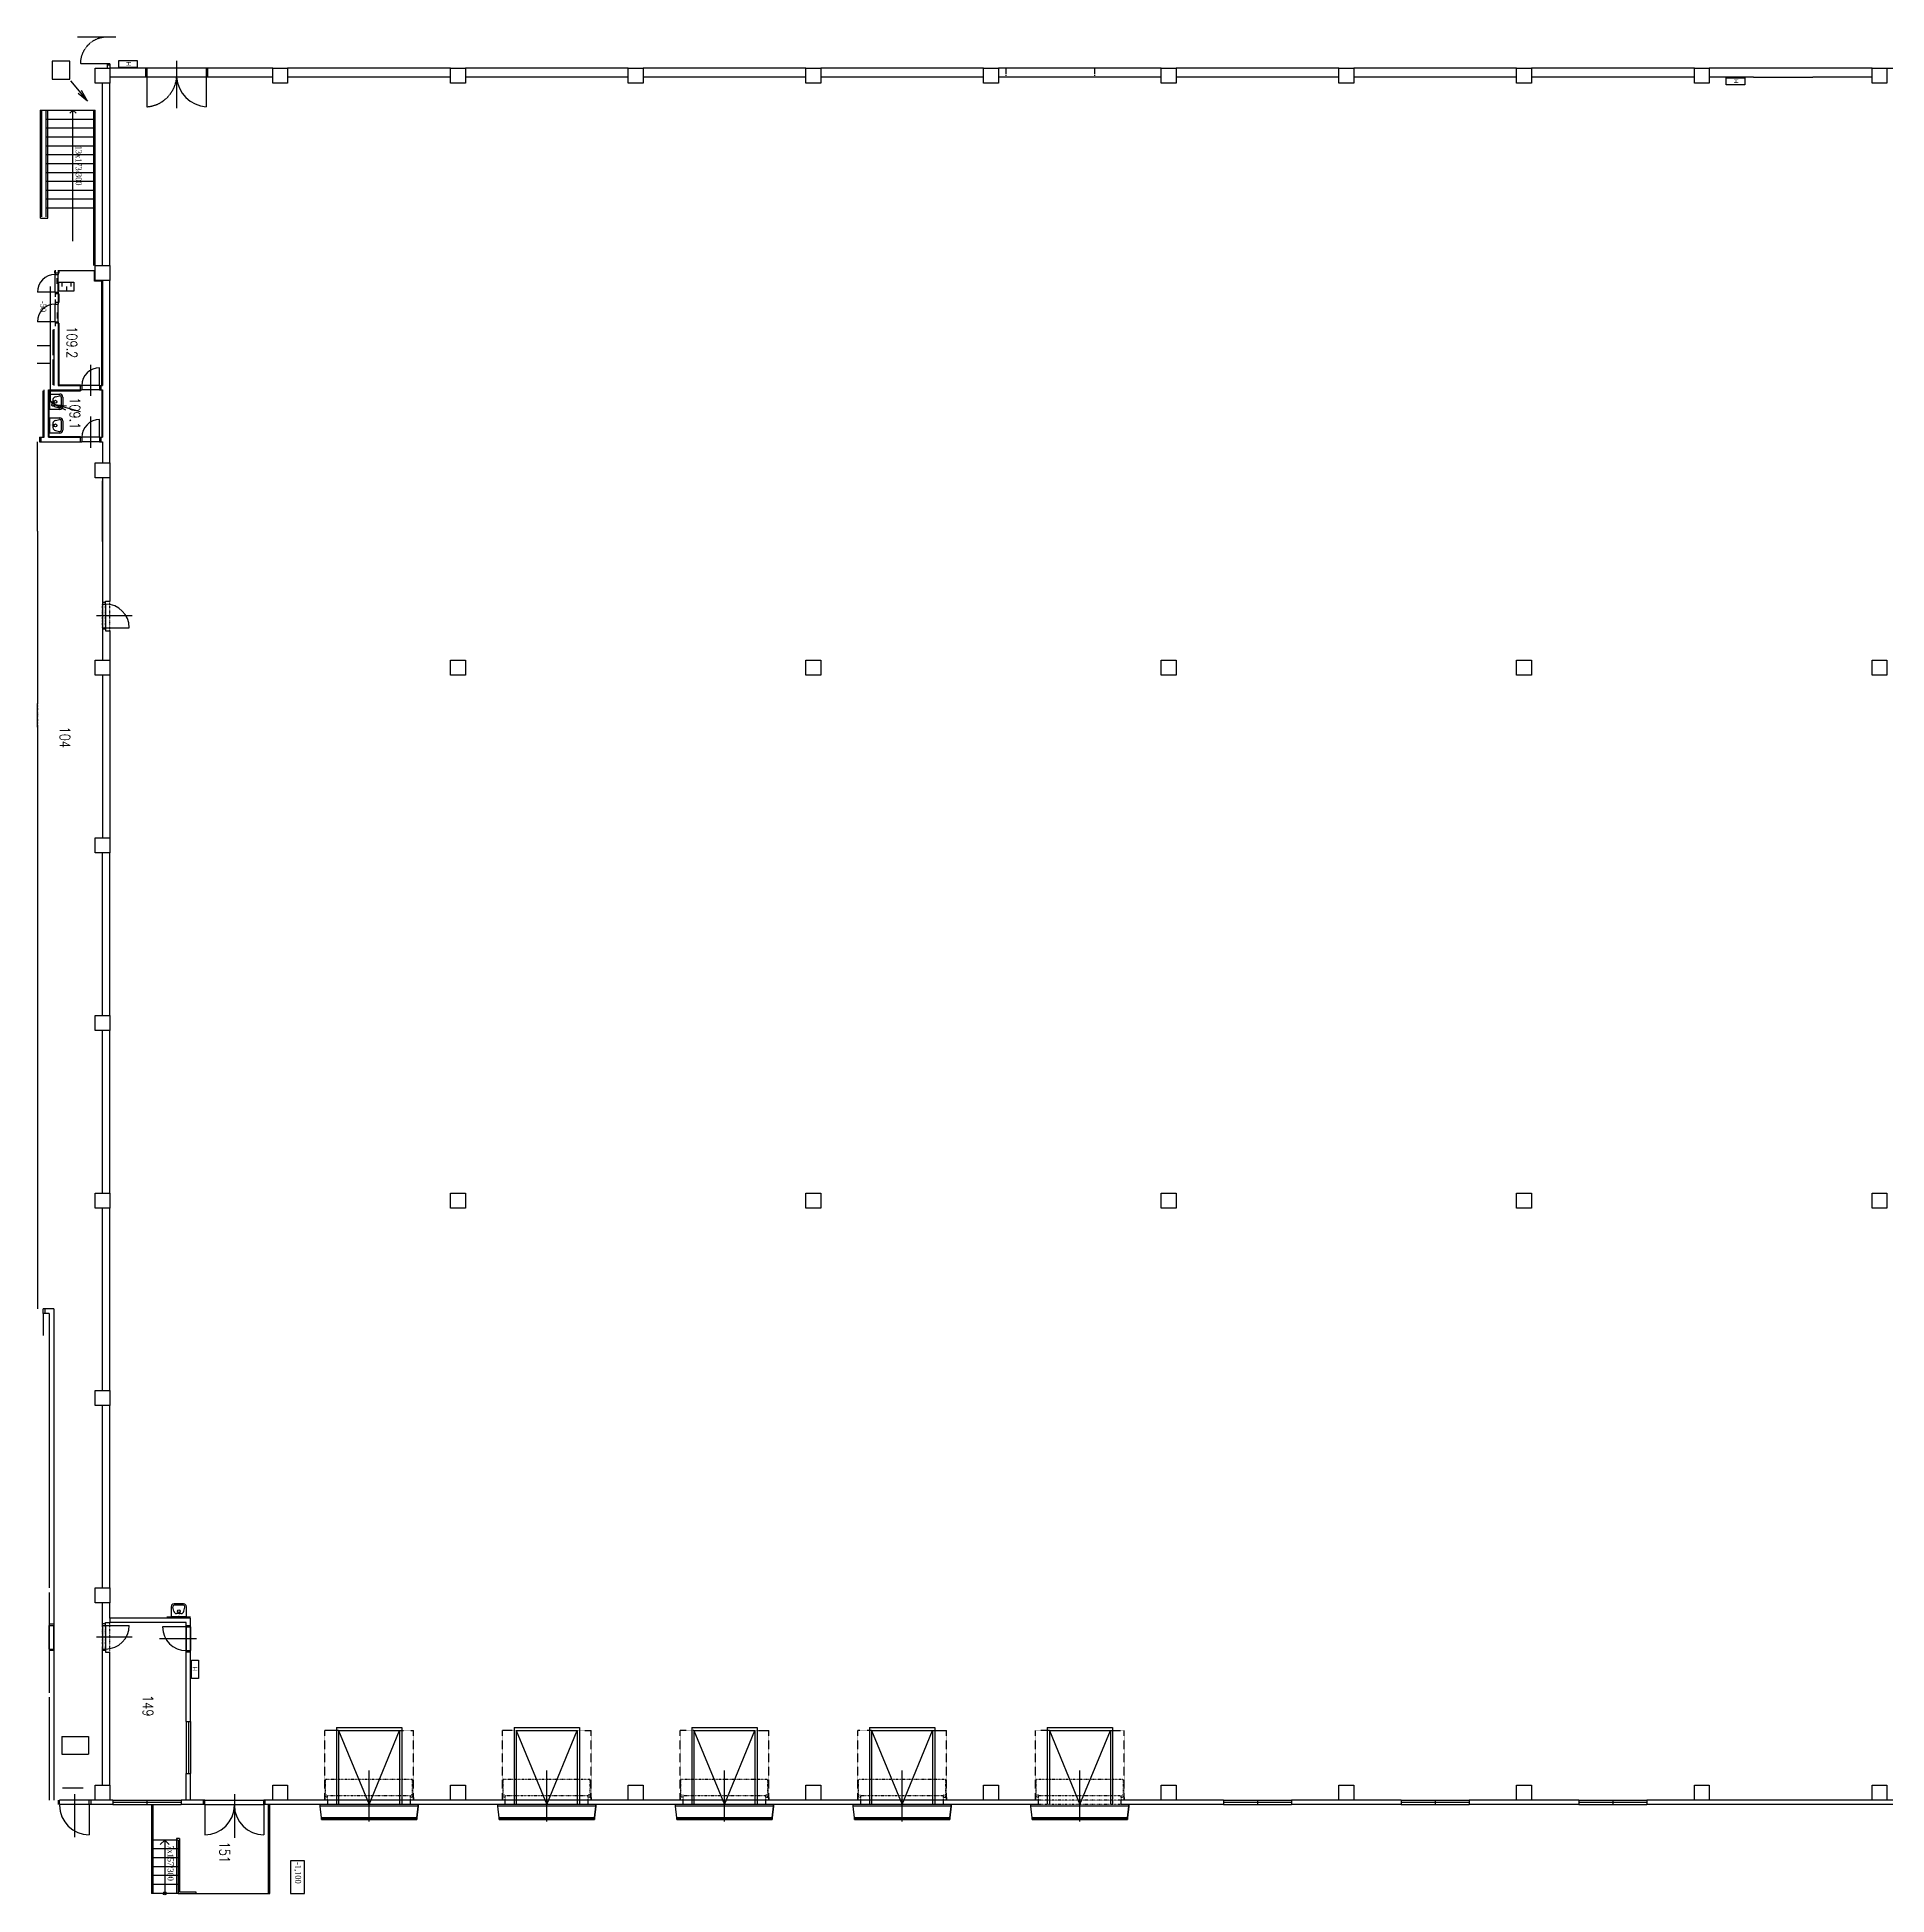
# Model space of a CAD drawing. Header units: metres. Extents: x 31500 to 1073645, y -1029792 to 61053.
# Drawn here: x 31500 to 93958, y -553232 to -490482 of the extents above; entities that cross this region are included whole.
import ezdxf

# ---------------------------------------------------------------- set-up
doc = ezdxf.new("R2010")
doc.units = ezdxf.units.M
for name, pattern in [('CENTER2', [28.575, 19.05, -3.175, 3.175, -3.175]), ('DASHED', [19.05, 12.7, -6.35]), ('DIVIDE', [1.25, 0.5, -0.25, 0, -0.25, 0, -0.25]), ('HIDDEN', [0.375, 0.25, -0.125])]:
    doc.linetypes.add(name, pattern=pattern)
for name, color, linetype in [('PS-SACHTY', 7, 'Continuous'), ('PS1', 7, 'Continuous'), ('PS2', 7, 'Continuous'), ('PS3', 2, 'Continuous'), ('PS_hydrant', 7, 'Continuous'), ('vztDod', 7, 'Continuous')]:
    doc.layers.add(name, color=color, linetype=linetype)
doc.layers.add('VZ1', color=6, linetype='Continuous', lineweight=25)
doc.layers.add('VZPOPIS', color=1, linetype='Continuous', lineweight=0)
doc.styles.add('ROMANS', font='TIMES.TTF')
doc.styles.add('TABULKY', font='simplex.shx', dxfattribs={"width": 0.8})
doc.styles.add('TXT', font='txt', dxfattribs={"width": 0.85})

msp = doc.modelspace()

# ---------------------------------------------------------------- linework, layer by layer
at = {"color": 7, "linetype": 'Continuous'}
for p, q in [((32620.5, -491952.8), (33203.2, -492638.7)), ((33203.2, -492638.7), (32889.5, -492380.3)), ((33203.2, -492638.7), (32998.9, -492287.4)), ((32958.5, -503132.7), (32090.2, -502895.7)), ((32090.2, -502895.7), (32495, -502931.8)), ((32090.2, -502895.7), (32457.2, -503070.2))]:
    msp.add_line(p, q, dxfattribs=at)
at = {"linetype": 'Continuous'}
for p, q in [((32337.1, -498758.7), (32337.1, -498908.7)), ((32637.1, -498758.7), (32637.1, -498908.7)), ((32487.1, -498908.7), (32487.1, -499058.7))]:
    msp.add_line(p, q, dxfattribs=at)
for p, q in [((31933.5, -502538.5), (32263.5, -502538.5)), ((31933.5, -503058.5), (31933.5, -502538.5)), ((32119.4, -502626.3), (32256.4, -502593.8)), ((32263.5, -503058.5), (31933.5, -503058.5)), ((32033.5, -502725.3), (32033.5, -502871.8)), ((32119.4, -502970.8), (32256.4, -503003.2)), ((32313.5, -502643.3), (32313.5, -502953.7)), ((32363.5, -502638.5), (32363.5, -502958.5)), ((31933.5, -503338.5), (32263.5, -503338.5)), ((31933.5, -503858.5), (31933.5, -503338.5)), ((32263.5, -503858.5), (31933.5, -503858.5)), ((32033.5, -503525.3), (32033.5, -503671.8)), ((32119.4, -503426.3), (32256.4, -503393.8)), ((32119.4, -503770.8), (32256.4, -503803.2)), ((32313.5, -503443.3), (32313.5, -503753.7)), ((32363.5, -503438.5), (32363.5, -503758.5)), ((36443.5, -543401.9), (36123.5, -543401.9)), ((36023.5, -543501.9), (36023.5, -543831.9)), ((36023.5, -543831.9), (36543.5, -543831.9)), ((36111.2, -543646), (36078.8, -543508.9)), ((36438.7, -543451.9), (36128.3, -543451.9)), ((36356.8, -543731.9), (36210.2, -543731.9)), ((36455.8, -543646), (36488.2, -543508.9)), ((36543.5, -543831.9), (36543.5, -543501.9))]:
    msp.add_line(p, q)
msp.add_lwpolyline([(32237.1, -499058.7), (32237.1, -498758.7), (32737.1, -498758.7), (32737.1, -499058.7)], close=True, dxfattribs=at)
for centre in [(32116.4, -502798.5), (32116.4, -503598.5), (36283.5, -543649)]:
    msp.add_circle(centre, 50)
for centre, radius, start, end in [((32133.5, -502725.3), 100, 98.130102, 180), ((32263.5, -502643.3), 50, 0, 98.130102), ((32263.5, -502638.5), 100, 0, 90), ((32133.5, -502871.8), 100, 180, 261.869898), ((32263.5, -502953.7), 50, 261.869898, 0), ((32263.5, -502958.5), 100, 270, 0), ((32133.5, -503525.3), 100, 98.130102, 180), ((32133.5, -503671.8), 100, 180, 261.869898), ((32263.5, -503443.3), 50, 0, 98.130102), ((32263.5, -503753.7), 50, 261.869898, 0), ((32263.5, -503438.5), 100, 0, 90), ((32263.5, -503758.5), 100, 270, 0), ((36123.5, -543501.9), 100, 90, 180), ((36443.5, -543501.9), 100, 0, 90), ((36128.3, -543501.9), 50, 90, 188.130102), ((36210.2, -543631.9), 100, 188.130102, 270), ((36356.8, -543631.9), 100, 270, 351.869898), ((36438.7, -543501.9), 50, 351.869898, 90)]:
    msp.add_arc(centre, radius, start, end)
at = {"layer": 'PS-SACHTY', "color": 7, "linetype": 'Continuous', "ltscale": 5}
for p, q in [((32333.5, -547881.9), (33233.5, -547881.9)), ((32333.5, -547881.9), (32333.5, -548481.9)), ((32333.5, -547881.9), (33233.5, -547881.9)), ((32333.5, -547881.9), (32333.5, -548481.9)), ((33233.5, -547881.9), (33233.5, -548481.9)), ((33233.5, -547881.9), (33233.5, -548481.9)), ((32333.5, -548481.9), (33233.5, -548481.9)), ((32333.5, -548481.9), (33233.5, -548481.9))]:
    msp.add_line(p, q, dxfattribs=at)
at = {"layer": 'PS-SACHTY', "linetype": 'Continuous', "ltscale": 5}
for p, q in [((32333.5, -547881.9), (33058.7, -547881.9)), ((32333.5, -547881.9), (32333.5, -548481.9)), ((33233.5, -547881.9), (33233.5, -548481.9)), ((32333.5, -548481.9), (33058.7, -548481.9))]:
    msp.add_line(p, q, dxfattribs=at)
at = {"layer": 'PS1', "color": 3}
for p, q in [((31908.5, -544931.9), (31908.5, -546406.9)), ((31908.5, -546556.9), (31908.5, -550031.9))]:
    msp.add_line(p, q, dxfattribs=at)
at = {"layer": 'PS2'}
for p, q in [((34158.5, -490481.9), (32858.5, -490481.9)), ((36208.5, -491281.9), (36208.5, -492881.9)), ((33958.5, -491426.9), (33858.5, -491426.9)), ((35163.5, -491531.9), (35163.5, -491831.9)), ((37208.5, -491531.9), (35208.5, -491531.9)), ((37208.5, -491831.9), (35208.5, -491831.9)), ((37208.5, -491831.9), (37208.5, -492831.9)), ((37253.5, -491531.9), (37253.5, -491831.9)), ((67208.5, -491831.9), (65708.5, -491831.9)), ((31605.6, -492948.5), (33458.5, -492948.5)), ((31608.5, -496598.5), (31608.5, -492948.5)), ((31658.5, -494803.1), (31658.5, -492948.5)), ((31808.5, -496548.5), (31808.5, -492948.5)), ((31858.5, -496598.5), (31858.5, -492948.5)), ((32708.5, -492948.5), (32602.4, -493054.6)), ((32708.5, -497373.5), (32708.5, -492948.5)), ((32708.5, -492948.5), (32814.6, -493054.6)), ((33408.5, -498198.5), (33408.5, -492948.5)), ((33458.5, -498198.5), (33458.5, -492948.5)), ((31808.5, -493248.5), (33458.5, -493248.5)), ((31808.5, -493548.5), (33458.5, -493548.5)), ((31808.5, -493548.5), (33458.5, -493548.5)), ((31808.5, -493848.5), (33458.5, -493848.5)), ((31808.5, -493848.5), (33458.5, -493848.5)), ((31808.5, -494148.5), (33458.5, -494148.5)), ((31808.5, -494148.5), (33458.5, -494148.5)), ((31808.5, -494448.5), (33458.5, -494448.5)), ((31808.5, -494448.5), (33458.5, -494448.5)), ((31658.5, -496548.5), (31658.5, -494803.1)), ((31808.5, -494748.5), (33458.5, -494748.5)), ((31808.5, -494748.5), (33458.5, -494748.5)), ((31808.5, -495048.5), (33458.5, -495048.5)), ((31808.5, -495048.5), (33458.5, -495048.5)), ((31808.5, -495348.5), (33458.5, -495348.5)), ((31808.5, -495348.5), (33458.5, -495348.5)), ((31808.5, -495648.5), (33458.5, -495648.5)), ((31808.5, -495648.5), (33458.5, -495648.5)), ((31808.5, -495948.5), (33458.5, -495948.5)), ((31808.5, -495948.5), (33458.5, -495948.5)), ((31808.5, -496248.5), (33458.5, -496248.5)), ((31808.5, -496248.5), (33458.5, -496248.5)), ((31608.5, -496598.5), (31858.5, -496598.5)), ((32083.5, -498373.5), (32083.5, -498448.5)), ((32233.5, -498448.5), (32083.5, -498448.5)), ((32108.5, -498348.5), (32108.5, -498498.5)), ((32108.5, -498498.5), (32208.5, -498498.5)), ((32108.5, -499098.5), (32108.5, -498498.5)), ((32208.5, -498348.5), (32208.5, -498498.5)), ((32208.5, -499098.5), (32208.5, -498498.5)), ((32233.5, -498373.5), (32233.5, -498448.5)), ((33433.5, -498373.5), (32233.5, -498373.5)), ((33433.5, -498723.5), (33433.5, -498373.5)), ((33683.5, -498723.5), (33433.5, -498723.5)), ((33683.5, -502248.5), (33683.5, -498723.5)), ((32108.5, -499098.5), (31508.5, -499098.5)), ((32108.5, -499098.5), (32208.5, -499098.5)), ((32108.5, -499098.5), (32108.5, -499248.5)), ((32233.5, -499148.5), (32108.5, -499148.5)), ((32108.5, -499348.5), (32108.5, -499498.5)), ((32233.5, -499448.5), (32108.5, -499448.5)), ((32208.5, -499098.5), (32208.5, -499498.5)), ((32233.5, -499148.5), (32233.5, -499448.5)), ((32108.5, -500098.5), (31508.5, -500098.5)), ((32108.5, -500098.5), (32108.5, -499498.5)), ((32108.5, -499498.5), (32208.5, -499498.5)), ((32108.5, -500098.5), (32208.5, -500098.5)), ((32108.5, -500098.5), (32108.5, -500248.5)), ((32208.5, -500098.5), (32208.5, -499498.5)), ((32208.5, -500098.5), (32208.5, -500248.5)), ((32033.5, -500373.5), (32033.5, -501223.5)), ((32233.5, -500148.5), (32108.5, -500148.5)), ((32233.5, -500148.5), (32233.5, -502223.5)), ((32033.5, -501373.5), (32033.5, -502223.5)), ((33308.5, -502598.5), (33308.5, -501548.5)), ((33608.5, -502248.5), (33608.5, -501648.5)), ((31708.5, -503998.5), (31708.5, -502423.5)), ((31908.5, -503973.5), (31908.5, -502423.5)), ((31908.5, -502423.5), (32958.5, -502423.5)), ((32233.5, -502223.5), (32958.5, -502223.5)), ((32958.5, -502423.5), (32958.5, -502223.5)), ((33608.5, -502248.5), (33008.5, -502248.5)), ((33608.5, -502398.5), (33008.5, -502398.5)), ((33658.5, -502398.5), (33658.5, -502248.5)), ((33683.5, -502398.5), (33683.5, -503998.5)), ((33308.5, -504348.5), (33308.5, -503298.5)), ((33608.5, -503998.5), (33608.5, -503398.5)), ((31633.5, -504148.5), (31633.5, -503998.5)), ((31908.5, -503973.5), (32958.5, -503973.5)), ((32958.5, -504148.5), (32958.5, -503973.5)), ((33608.5, -503998.5), (33008.5, -503998.5)), ((33608.5, -504148.5), (33008.5, -504148.5)), ((33658.5, -504148.5), (33658.5, -503998.5)), ((34708.5, -510031.9), (33508.5, -510031.9)), ((33808.5, -509581.9), (33708.5, -509581.9)), ((33708.5, -509631.9), (33708.5, -510431.9)), ((33808.5, -509631.9), (33808.5, -510431.9)), ((33808.5, -510481.9), (33708.5, -510481.9)), ((33808.5, -510431.9), (34608.5, -510431.9)), ((31508.5, -513789.4), (31508.5, -512989.4)), ((31708.5, -533590.2), (31708.5, -534340.2)), ((31758.5, -533440.2), (31758.5, -533590.2)), ((33958.5, -543881.9), (33958.5, -544031.9)), ((36683.5, -543856.9), (35883.5, -543856.9)), ((32058.5, -544086.9), (31908.5, -544086.9)), ((31908.5, -544131.9), (31908.5, -544931.9)), ((32058.5, -544131.9), (32058.5, -544931.9)), ((34708.5, -544531.9), (33508.5, -544531.9)), ((33808.5, -544081.9), (33708.5, -544081.9)), ((33708.5, -544131.9), (33708.5, -544931.9)), ((33808.5, -544131.9), (33808.5, -544931.9)), ((33808.5, -544131.9), (34608.5, -544131.9)), ((36883.5, -544581.9), (35633.5, -544581.9)), ((36533.5, -544181.9), (35733.5, -544181.9)), ((36533.5, -544136.9), (36683.5, -544136.9)), ((36533.5, -544181.9), (36533.5, -544981.9)), ((36683.5, -544181.9), (36683.5, -544981.9)), ((32058.5, -544976.9), (31908.5, -544976.9)), ((33808.5, -544981.9), (33708.5, -544981.9)), ((36533.5, -545026.9), (36683.5, -545026.9)), ((32208.5, -550031.9), (32208.5, -550181.9)), ((33258.5, -550031.9), (32258.5, -550031.9)), ((33258.5, -550181.9), (32258.5, -550181.9)), ((32758.5, -549831.9), (32758.5, -551281.9)), ((32758.5, -550181.9), (32758.5, -550981.9)), ((33308.5, -550031.9), (33308.5, -550181.9)), ((34058.5, -550031.9), (36358.5, -550031.9)), ((34058.5, -550106.9), (36358.5, -550106.9)), ((34058.5, -550181.9), (36358.5, -550181.9)), ((35358.5, -550181.9), (35358.5, -553181.9)), ((35408.5, -550181.9), (35408.5, -553181.9)), ((37113.5, -550181.9), (37113.5, -550031.9)), ((37158.5, -550031.9), (39158.5, -550031.9)), ((37158.5, -550181.9), (39158.5, -550181.9)), ((37158.5, -550181.9), (37158.5, -551206.9)), ((38158.5, -549831.9), (38158.5, -551306.9)), ((39203.5, -550181.9), (39203.5, -550031.9)), ((39308.5, -553181.9), (39308.5, -550181.9)), ((39358.5, -553181.9), (39358.5, -550181.9)), ((71558.5, -550031.9), (73858.5, -550031.9)), ((71558.5, -550106.9), (73858.5, -550106.9)), ((71558.5, -550181.9), (73858.5, -550181.9)), ((72708.5, -550031.9), (72708.5, -550181.9)), ((77558.5, -550031.9), (79858.5, -550031.9)), ((77558.5, -550106.9), (79858.5, -550106.9)), ((77558.5, -550181.9), (79858.5, -550181.9)), ((78708.5, -550031.9), (78708.5, -550181.9)), ((83558.5, -550031.9), (85858.5, -550031.9)), ((83558.5, -550106.9), (85858.5, -550106.9)), ((83558.5, -550181.9), (85858.5, -550181.9)), ((84708.5, -550031.9), (84708.5, -550181.9)), ((36258.5, -551381.9), (35358.5, -551381.9)), ((35658.5, -551531.9), (35808.5, -551381.9)), ((35808.5, -551381.9), (35958.5, -551531.9)), ((35808.5, -551381.9), (35808.5, -553181.9)), ((36308.5, -551331.9), (36208.5, -551331.9)), ((36208.5, -551331.9), (36208.5, -553181.9)), ((36258.5, -551381.9), (36258.5, -553181.9)), ((36308.5, -551331.9), (36308.5, -553131.9)), ((36258.5, -551681.9), (35358.5, -551681.9)), ((36258.5, -551981.9), (35358.5, -551981.9)), ((36258.5, -552281.9), (35358.5, -552281.9)), ((36258.5, -552581.9), (35358.5, -552581.9)), ((36258.5, -552881.9), (35358.5, -552881.9)), ((36258.5, -553181.9), (35358.5, -553181.9)), ((36258.5, -553181.9), (39358.5, -553181.9)), ((36308.5, -553131.9), (36858.5, -553131.9)), ((36858.5, -553131.9), (36858.5, -553181.9))]:
    msp.add_line(p, q, dxfattribs=at)
at = {"layer": 'PS2', "linetype": 'DASHED'}
for p, q in [((33858.5, -491381.9), (32958.5, -491381.9)), ((35208.5, -491831.9), (35208.5, -492831.9)), ((33258.5, -550181.9), (33258.5, -551206.9)), ((39158.5, -550181.9), (39158.5, -551206.9))]:
    msp.add_line(p, q, dxfattribs=at)
at = {"layer": 'PS2', "color": 3}
for p, q in [((33458.5, -491531.9), (33958.5, -491531.9)), ((33458.5, -492031.9), (33458.5, -491531.9)), ((33958.5, -491381.9), (33858.5, -491381.9)), ((33858.5, -491381.9), (33858.5, -491531.9)), ((33958.5, -491381.9), (33958.5, -491531.9)), ((35208.5, -491531.9), (33958.5, -491531.9)), ((33958.5, -491531.9), (33958.5, -492031.9)), ((35208.5, -491831.9), (33958.5, -491831.9)), ((35208.5, -491531.9), (35208.5, -491831.9)), ((39458.5, -491531.9), (37208.5, -491531.9)), ((37208.5, -491531.9), (37208.5, -491831.9)), ((39458.5, -491831.9), (37208.5, -491831.9)), ((39458.5, -491531.9), (39958.5, -491531.9)), ((39458.5, -492031.9), (39458.5, -491531.9)), ((45458.5, -491531.9), (39958.5, -491531.9)), ((39958.5, -491531.9), (39958.5, -492031.9)), ((45458.5, -491831.9), (39958.5, -491831.9)), ((45458.5, -491531.9), (45958.5, -491531.9)), ((45458.5, -492031.9), (45458.5, -491531.9)), ((51458.5, -491531.9), (45958.5, -491531.9)), ((45958.5, -491531.9), (45958.5, -492031.9)), ((51458.5, -491831.9), (45958.5, -491831.9)), ((51458.5, -491531.9), (51958.5, -491531.9)), ((51458.5, -492031.9), (51458.5, -491531.9)), ((57458.5, -491531.9), (51958.5, -491531.9)), ((51958.5, -491531.9), (51958.5, -492031.9)), ((57458.5, -491831.9), (51958.5, -491831.9)), ((57458.5, -491531.9), (57958.5, -491531.9)), ((57458.5, -492031.9), (57458.5, -491531.9)), ((63458.5, -491531.9), (57958.5, -491531.9)), ((57958.5, -491531.9), (57958.5, -492031.9)), ((63458.5, -491831.9), (57958.5, -491831.9)), ((63458.5, -491531.9), (63958.5, -491531.9)), ((63458.5, -492031.9), (63458.5, -491531.9)), ((69458.5, -491531.9), (63958.5, -491531.9)), ((63958.5, -491531.9), (63958.5, -492031.9)), ((69458.5, -491831.9), (63958.5, -491831.9)), ((69458.5, -491531.9), (69958.5, -491531.9)), ((69458.5, -492031.9), (69458.5, -491531.9)), ((75458.5, -491531.9), (69958.5, -491531.9)), ((69958.5, -491531.9), (69958.5, -492031.9)), ((75458.5, -491831.9), (69958.5, -491831.9)), ((75458.5, -491531.9), (75958.5, -491531.9)), ((75458.5, -492031.9), (75458.5, -491531.9)), ((81458.5, -491531.9), (75958.5, -491531.9)), ((75958.5, -491531.9), (75958.5, -492031.9)), ((81458.5, -491831.9), (75958.5, -491831.9)), ((81458.5, -491531.9), (81958.5, -491531.9)), ((81458.5, -492031.9), (81458.5, -491531.9)), ((87458.5, -491531.9), (81958.5, -491531.9)), ((81958.5, -491531.9), (81958.5, -492031.9)), ((87458.5, -491831.9), (81958.5, -491831.9)), ((87458.5, -491531.9), (87958.5, -491531.9)), ((87458.5, -492031.9), (87458.5, -491531.9)), ((89458.3, -491531.9), (87958.5, -491531.9)), ((87958.5, -491531.9), (87958.5, -492031.9)), ((89458.3, -491831.9), (87958.5, -491831.9)), ((91458.3, -491531.9), (89458.3, -491531.9)), ((89458.3, -491831.9), (91458.3, -491831.9)), ((93458.5, -491531.9), (91458.3, -491531.9)), ((93458.5, -491831.9), (91458.3, -491831.9)), ((93458.5, -491531.9), (93958.5, -491531.9)), ((93458.5, -492031.9), (93458.5, -491531.9)), ((93958.5, -491531.9), (95958.7, -491531.9)), ((93958.5, -491531.9), (93958.5, -492031.9)), ((33958.5, -492031.9), (33458.5, -492031.9)), ((33708.5, -498198.5), (33708.5, -492031.9)), ((33958.5, -498198.5), (33958.5, -492031.9)), ((39958.5, -492031.9), (39458.5, -492031.9)), ((45958.5, -492031.9), (45458.5, -492031.9)), ((51958.5, -492031.9), (51458.5, -492031.9)), ((57958.5, -492031.9), (57458.5, -492031.9)), ((63958.5, -492031.9), (63458.5, -492031.9)), ((69958.5, -492031.9), (69458.5, -492031.9)), ((75958.5, -492031.9), (75458.5, -492031.9)), ((81958.5, -492031.9), (81458.5, -492031.9)), ((87958.5, -492031.9), (87458.5, -492031.9)), ((93958.5, -492031.9), (93458.5, -492031.9)), ((33458.5, -498198.5), (33958.5, -498198.5)), ((33458.5, -498698.5), (33458.5, -498198.5)), ((33958.5, -498198.5), (33958.5, -498698.5)), ((33958.5, -498698.5), (33458.5, -498698.5)), ((33708.5, -498698.5), (33708.5, -502248.5)), ((33958.5, -504865.2), (33958.5, -498698.5)), ((32058.5, -500348.5), (32058.5, -502248.5)), ((32208.5, -500248.5), (32208.5, -502248.5)), ((31733.5, -503998.5), (31733.5, -502398.5)), ((31883.5, -503998.5), (31883.5, -502398.5)), ((31883.5, -502398.5), (33008.5, -502398.5)), ((32208.5, -502248.5), (33008.5, -502248.5)), ((33008.5, -502248.5), (33008.5, -502398.5)), ((33608.5, -502248.5), (33708.5, -502248.5)), ((33608.5, -502248.5), (33608.5, -502398.5)), ((33608.5, -502398.5), (33708.5, -502398.5)), ((33708.5, -502398.5), (33708.5, -503998.5)), ((31583.5, -503998.5), (31733.5, -503998.5)), ((31583.5, -503998.5), (31583.5, -504148.5)), ((31583.5, -504148.5), (33008.5, -504148.5)), ((31883.5, -503998.5), (33008.5, -503998.5)), ((33008.5, -503998.5), (33008.5, -504148.5)), ((33608.5, -503998.5), (33708.5, -503998.5)), ((33608.5, -503998.5), (33608.5, -504148.5)), ((33608.5, -504148.5), (33708.5, -504148.5)), ((33708.5, -504148.5), (33708.5, -504865.2)), ((33458.5, -504865.2), (33958.5, -504865.2)), ((33458.5, -505365.2), (33458.5, -504865.2)), ((33958.5, -504865.2), (33958.5, -505365.2)), ((33958.5, -505365.2), (33458.5, -505365.2)), ((33708.5, -505365.2), (33708.5, -509631.9)), ((33708.5, -507522.8), (33708.5, -505464.5)), ((33958.5, -505365.2), (33958.5, -509531.9)), ((31508.5, -507165.2), (31508.5, -512989.4)), ((33708.5, -509631.9), (33808.5, -509631.9)), ((33808.5, -509631.9), (33808.5, -509531.9)), ((33808.5, -509531.9), (33958.5, -509531.9)), ((33708.5, -510431.9), (33808.5, -510431.9)), ((33708.5, -510431.9), (33708.5, -511531.9)), ((33808.5, -510431.9), (33808.5, -510531.9)), ((33808.5, -510531.9), (33958.5, -510531.9)), ((33958.5, -510531.9), (33958.5, -511531.9)), ((33458.5, -511531.9), (33958.5, -511531.9)), ((33458.5, -512031.9), (33458.5, -511531.9)), ((33958.5, -512031.9), (33458.5, -512031.9)), ((33708.5, -512031.9), (33708.5, -517531.9)), ((33958.5, -511531.9), (33958.5, -512031.9)), ((33958.5, -512031.9), (33958.5, -517531.9)), ((45458.5, -511531.9), (45958.5, -511531.9)), ((45458.5, -512031.9), (45458.5, -511531.9)), ((45958.5, -512031.9), (45458.5, -512031.9)), ((45958.5, -511531.9), (45958.5, -512031.9)), ((57458.5, -511531.9), (57958.5, -511531.9)), ((57458.5, -512031.9), (57458.5, -511531.9)), ((57958.5, -512031.9), (57458.5, -512031.9)), ((57958.5, -511531.9), (57958.5, -512031.9)), ((69458.5, -511531.9), (69958.5, -511531.9)), ((69458.5, -512031.9), (69458.5, -511531.9)), ((69958.5, -512031.9), (69458.5, -512031.9)), ((69958.5, -511531.9), (69958.5, -512031.9)), ((81458.5, -511531.9), (81958.5, -511531.9)), ((81458.5, -512031.9), (81458.5, -511531.9)), ((81958.5, -512031.9), (81458.5, -512031.9)), ((81958.5, -511531.9), (81958.5, -512031.9)), ((93458.5, -511531.9), (93958.5, -511531.9)), ((93458.5, -512031.9), (93458.5, -511531.9)), ((93958.5, -512031.9), (93458.5, -512031.9)), ((93958.5, -511531.9), (93958.5, -512031.9)), ((31508.5, -513789.4), (31508.5, -520339.5)), ((33458.5, -517531.9), (33958.5, -517531.9)), ((33458.5, -518031.9), (33458.5, -517531.9)), ((33958.5, -517531.9), (33958.5, -518031.9)), ((33958.5, -518031.9), (33458.5, -518031.9)), ((33708.5, -523531.9), (33708.5, -518031.9)), ((33958.5, -523531.9), (33958.5, -518031.9)), ((33458.5, -523531.9), (33958.5, -523531.9)), ((33458.5, -524031.9), (33458.5, -523531.9)), ((33958.5, -523531.9), (33958.5, -524031.9)), ((33958.5, -524031.9), (33458.5, -524031.9)), ((33708.5, -529531.9), (33708.5, -524031.9)), ((33958.5, -529531.9), (33958.5, -524031.9)), ((33458.5, -529531.9), (33958.5, -529531.9)), ((33458.5, -530031.9), (33458.5, -529531.9)), ((33958.5, -529531.9), (33958.5, -530031.9)), ((45458.5, -529531.9), (45958.5, -529531.9)), ((45458.5, -530031.9), (45458.5, -529531.9)), ((45958.5, -529531.9), (45958.5, -530031.9)), ((57458.5, -529531.9), (57958.5, -529531.9)), ((57458.5, -530031.9), (57458.5, -529531.9)), ((57958.5, -529531.9), (57958.5, -530031.9)), ((69458.5, -529531.9), (69958.5, -529531.9)), ((69458.5, -530031.9), (69458.5, -529531.9)), ((69958.5, -529531.9), (69958.5, -530031.9)), ((81458.5, -529531.9), (81958.5, -529531.9)), ((81458.5, -530031.9), (81458.5, -529531.9)), ((81958.5, -529531.9), (81958.5, -530031.9)), ((93458.5, -529531.9), (93958.5, -529531.9)), ((93458.5, -530031.9), (93458.5, -529531.9)), ((93958.5, -529531.9), (93958.5, -530031.9)), ((33958.5, -530031.9), (33458.5, -530031.9)), ((33708.5, -536198.5), (33708.5, -530031.9)), ((33958.5, -536198.5), (33958.5, -530031.9)), ((45958.5, -530031.9), (45458.5, -530031.9)), ((57958.5, -530031.9), (57458.5, -530031.9)), ((69958.5, -530031.9), (69458.5, -530031.9)), ((81958.5, -530031.9), (81458.5, -530031.9)), ((93958.5, -530031.9), (93458.5, -530031.9)), ((32058.5, -533440.2), (31708.5, -533440.2)), ((31708.5, -533590.2), (31708.5, -533440.2)), ((31908.5, -533590.2), (31708.5, -533590.2)), ((31908.5, -533590.2), (31908.5, -542865.2)), ((32058.5, -533440.2), (32058.5, -544131.9)), ((33458.5, -536198.5), (33958.5, -536198.5)), ((33458.5, -536698.5), (33458.5, -536198.5)), ((33958.5, -536198.5), (33958.5, -536698.5)), ((33958.5, -536698.5), (33458.5, -536698.5)), ((33708.5, -542865.2), (33708.5, -536698.5)), ((33958.5, -542865.2), (33958.5, -536698.5)), ((31908.5, -543015.2), (31908.5, -544131.9)), ((33458.5, -542865.2), (33958.5, -542865.2)), ((33458.5, -543365.2), (33458.5, -542865.2)), ((33958.5, -543365.2), (33458.5, -543365.2)), ((33708.5, -544131.9), (33708.5, -543365.2)), ((33958.5, -542865.2), (33958.5, -543365.2)), ((33958.5, -543881.9), (33958.5, -543365.2)), ((33808.5, -544031.9), (33958.5, -544031.9)), ((33808.5, -544131.9), (33808.5, -544031.9)), ((36683.5, -543881.9), (33958.5, -543881.9)), ((36533.5, -544031.9), (33958.5, -544031.9)), ((36533.5, -544181.9), (36533.5, -544031.9)), ((36683.5, -544181.9), (36683.5, -543881.9)), ((31908.5, -544131.9), (32058.5, -544131.9)), ((33708.5, -544131.9), (33808.5, -544131.9)), ((36533.5, -544181.9), (36683.5, -544181.9)), ((31908.5, -544931.9), (32058.5, -544931.9)), ((32058.5, -544931.9), (32058.5, -550031.9)), ((33708.5, -549531.9), (33708.5, -544931.9)), ((33708.5, -544931.9), (33808.5, -544931.9)), ((33808.5, -544931.9), (33808.5, -545031.9)), ((33808.5, -545031.9), (33958.5, -545031.9)), ((33958.5, -549531.9), (33958.5, -545031.9)), ((36533.5, -547381.9), (36533.5, -544981.9)), ((36533.5, -544981.9), (36683.5, -544981.9)), ((36683.5, -547381.9), (36683.5, -544981.9)), ((36533.5, -547381.9), (36683.5, -547381.9)), ((33458.5, -549531.9), (33958.5, -549531.9)), ((33458.5, -550031.9), (33458.5, -549531.9)), ((33958.5, -549531.9), (33958.5, -550031.9)), ((36533.5, -549131.9), (36683.5, -549131.9)), ((36533.5, -550031.9), (36533.5, -549131.9)), ((36683.5, -550031.9), (36683.5, -549131.9)), ((39458.5, -549531.9), (39958.5, -549531.9)), ((39458.5, -550031.9), (39458.5, -549531.9)), ((39958.5, -549531.9), (39958.5, -550031.9)), ((45458.5, -549531.9), (45958.5, -549531.9)), ((45458.5, -550031.9), (45458.5, -549531.9)), ((45958.5, -549531.9), (45958.5, -550031.9)), ((51458.5, -549531.9), (51958.5, -549531.9)), ((51458.5, -550031.9), (51458.5, -549531.9)), ((51958.5, -549531.9), (51958.5, -550031.9)), ((57458.5, -549531.9), (57958.5, -549531.9)), ((57458.5, -550031.9), (57458.5, -549531.9)), ((57958.5, -549531.9), (57958.5, -550031.9)), ((63458.5, -549531.9), (63958.5, -549531.9)), ((63458.5, -550031.9), (63458.5, -549531.9)), ((63958.5, -549531.9), (63958.5, -550031.9)), ((69458.5, -549531.9), (69958.5, -549531.9)), ((69458.5, -550031.9), (69458.5, -549531.9)), ((69958.5, -549531.9), (69958.5, -550031.9)), ((75458.5, -549531.9), (75958.5, -549531.9)), ((75458.5, -550031.9), (75458.5, -549531.9)), ((75958.5, -549531.9), (75958.5, -550031.9)), ((81458.5, -549531.9), (81958.5, -549531.9)), ((81458.5, -550031.9), (81458.5, -549531.9)), ((81958.5, -549531.9), (81958.5, -550031.9)), ((87458.5, -549531.9), (87958.5, -549531.9)), ((87458.5, -550031.9), (87458.5, -549531.9)), ((87958.5, -549531.9), (87958.5, -550031.9)), ((93458.5, -549531.9), (93958.5, -549531.9)), ((93458.5, -550031.9), (93458.5, -549531.9)), ((93958.5, -549531.9), (93958.5, -550031.9)), ((32258.5, -550181.9), (32258.5, -550031.9)), ((34058.5, -550031.9), (33258.5, -550031.9)), ((33258.5, -550181.9), (33258.5, -550031.9)), ((34058.5, -550181.9), (33258.5, -550181.9)), ((33958.5, -550031.9), (33458.5, -550031.9)), ((34058.5, -550031.9), (34058.5, -550181.9)), ((37158.5, -550031.9), (36358.5, -550031.9)), ((36358.5, -550031.9), (36358.5, -550181.9)), ((37158.5, -550181.9), (36358.5, -550181.9)), ((37158.5, -550181.9), (37158.5, -550031.9)), ((41308.5, -550031.9), (39158.5, -550031.9)), ((39158.5, -550181.9), (39158.5, -550031.9)), ((41308.5, -550181.9), (39158.5, -550181.9)), ((39958.5, -550031.9), (39458.5, -550031.9)), ((41308.5, -550031.9), (41308.5, -550181.9)), ((44108.5, -550181.9), (44108.5, -550031.9)), ((47308.5, -550031.9), (44108.5, -550031.9)), ((47308.5, -550181.9), (44108.5, -550181.9)), ((45958.5, -550031.9), (45458.5, -550031.9)), ((47308.5, -550181.9), (47308.5, -550031.9)), ((47308.5, -550181.9), (47308.5, -550031.9)), ((50108.5, -550181.9), (50108.5, -550031.9)), ((50108.5, -550181.9), (50108.5, -550031.9)), ((53308.5, -550031.9), (50108.5, -550031.9)), ((53308.5, -550181.9), (50108.5, -550181.9)), ((51958.5, -550031.9), (51458.5, -550031.9)), ((53308.5, -550181.9), (53308.5, -550031.9)), ((53308.5, -550181.9), (53308.5, -550031.9)), ((56108.5, -550181.9), (56108.5, -550031.9)), ((56108.5, -550181.9), (56108.5, -550031.9)), ((59308.5, -550031.9), (56108.5, -550031.9)), ((59308.5, -550181.9), (56108.5, -550181.9)), ((57958.5, -550031.9), (57458.5, -550031.9)), ((59308.5, -550181.9), (59308.5, -550031.9)), ((59308.5, -550181.9), (59308.5, -550031.9)), ((62108.5, -550181.9), (62108.5, -550031.9)), ((62108.5, -550181.9), (62108.5, -550031.9)), ((65308.5, -550031.9), (62108.5, -550031.9)), ((65308.5, -550181.9), (62108.5, -550181.9)), ((63958.5, -550031.9), (63458.5, -550031.9)), ((65308.5, -550181.9), (65308.5, -550031.9)), ((65308.5, -550181.9), (65308.5, -550031.9)), ((71558.5, -550031.9), (68108.5, -550031.9)), ((68108.5, -550181.9), (68108.5, -550031.9)), ((68108.5, -550181.9), (68108.5, -550031.9)), ((71558.5, -550181.9), (68108.5, -550181.9)), ((69958.5, -550031.9), (69458.5, -550031.9)), ((71558.5, -550031.9), (71558.5, -550181.9)), ((77558.5, -550031.9), (73858.5, -550031.9)), ((73858.5, -550031.9), (73858.5, -550181.9)), ((77558.5, -550181.9), (73858.5, -550181.9)), ((75958.5, -550031.9), (75458.5, -550031.9)), ((77558.5, -550031.9), (77558.5, -550181.9)), ((83558.5, -550031.9), (79858.5, -550031.9)), ((79858.5, -550031.9), (79858.5, -550181.9)), ((83558.5, -550181.9), (79858.5, -550181.9)), ((81958.5, -550031.9), (81458.5, -550031.9)), ((83558.5, -550031.9), (83558.5, -550181.9)), ((97658.5, -550031.9), (85858.5, -550031.9)), ((85858.5, -550031.9), (85858.5, -550181.9)), ((97658.5, -550181.9), (85858.5, -550181.9)), ((87958.5, -550031.9), (87458.5, -550031.9)), ((93958.5, -550031.9), (93458.5, -550031.9))]:
    msp.add_line(p, q, dxfattribs=at)
at = {"layer": 'PS2', "linetype": 'Continuous'}
for p, q in [((37208.5, -491531.9), (35208.5, -491531.9)), ((31908.5, -544931.9), (31908.5, -544131.9)), ((32058.5, -544931.9), (32058.5, -544131.9)), ((36533.5, -544981.9), (36533.5, -544181.9)), ((36683.5, -544981.9), (36683.5, -544181.9)), ((41608.5, -547581.9), (41608.5, -550181.9)), ((41608.5, -547581.9), (43808.5, -547581.9)), ((41678.5, -547681.9), (42708.5, -550181.9)), ((41678.5, -547681.9), (41678.5, -550181.9)), ((41678.5, -547681.9), (43738.5, -547681.9)), ((42708.5, -550181.9), (43738.5, -547681.9)), ((43738.5, -547681.9), (43738.5, -550181.9)), ((43808.5, -547581.9), (43808.5, -550181.9)), ((47608.5, -547581.9), (47608.5, -550181.9)), ((47608.5, -547581.9), (49808.5, -547581.9)), ((47678.5, -547681.9), (48708.5, -550181.9)), ((47678.5, -547681.9), (47678.5, -550181.9)), ((47678.5, -547681.9), (49738.5, -547681.9)), ((48708.5, -550181.9), (49738.5, -547681.9)), ((49738.5, -547681.9), (49738.5, -550181.9)), ((49808.5, -547581.9), (49808.5, -550181.9)), ((53608.5, -547581.9), (53608.5, -550181.9)), ((53608.5, -547581.9), (55808.5, -547581.9)), ((53678.5, -547681.9), (53678.5, -550181.9)), ((53678.5, -547681.9), (54708.5, -550181.9)), ((53678.5, -547681.9), (55738.5, -547681.9)), ((54708.5, -550181.9), (55738.5, -547681.9)), ((55738.5, -547681.9), (55738.5, -550181.9)), ((55808.5, -547581.9), (55808.5, -550181.9)), ((59608.5, -547581.9), (61808.5, -547581.9)), ((59608.5, -547581.9), (59608.5, -550181.9)), ((59678.5, -547681.9), (61738.5, -547681.9)), ((59678.5, -547681.9), (60708.5, -550181.9)), ((59678.5, -547681.9), (59678.5, -550181.9)), ((60708.5, -550181.9), (61738.5, -547681.9)), ((61738.5, -547681.9), (61738.5, -550181.9)), ((61808.5, -547581.9), (61808.5, -550181.9)), ((65608.5, -547581.9), (67808.5, -547581.9)), ((65608.5, -547581.9), (65608.5, -550181.9)), ((65678.5, -547681.9), (67738.5, -547681.9)), ((65678.5, -547681.9), (66708.5, -550181.9)), ((65678.5, -547681.9), (65678.5, -550181.9)), ((66708.5, -550181.9), (67738.5, -547681.9)), ((67738.5, -547681.9), (67738.5, -550181.9)), ((67808.5, -547581.9), (67808.5, -550181.9)), ((42708.5, -550751.9), (42708.5, -549031.9)), ((48708.5, -550751.9), (48708.5, -549031.9)), ((54708.5, -550751.9), (54708.5, -549031.9)), ((60708.5, -550751.9), (60708.5, -549031.9)), ((66708.5, -550751.9), (66708.5, -549031.9)), ((35208.5, -550031.9), (35208.5, -550181.9)), ((37158.5, -550181.9), (39158.5, -550181.9)), ((41051, -550231.9), (41051, -550181.9)), ((44366, -550231.9), (41051, -550231.9)), ((41101, -550631.9), (41051, -550231.9)), ((44108.5, -550031.9), (41308.5, -550031.9)), ((44108.5, -550181.9), (41308.5, -550181.9)), ((44366, -550231.9), (44316, -550631.9)), ((44316, -550631.9), (44366, -550231.9)), ((44366, -550181.9), (44366, -550231.9)), ((44366, -550231.9), (44366, -550181.9)), ((47051, -550231.9), (47051, -550181.9)), ((50366, -550231.9), (47051, -550231.9)), ((47101, -550631.9), (47051, -550231.9)), ((50108.5, -550031.9), (47308.5, -550031.9)), ((50108.5, -550181.9), (47308.5, -550181.9)), ((50366, -550231.9), (50316, -550631.9)), ((50316, -550631.9), (50366, -550231.9)), ((50366, -550181.9), (50366, -550231.9)), ((50366, -550231.9), (50366, -550181.9)), ((53051, -550231.9), (53051, -550181.9)), ((56366, -550231.9), (53051, -550231.9)), ((53101, -550631.9), (53051, -550231.9)), ((56108.5, -550031.9), (53308.5, -550031.9)), ((56108.5, -550181.9), (53308.5, -550181.9)), ((56316, -550631.9), (56366, -550231.9)), ((56366, -550231.9), (56316, -550631.9)), ((56366, -550231.9), (56366, -550181.9)), ((56366, -550181.9), (56366, -550231.9)), ((59051, -550231.9), (59051, -550181.9)), ((62366, -550231.9), (59051, -550231.9)), ((59101, -550631.9), (59051, -550231.9)), ((62108.5, -550031.9), (59308.5, -550031.9)), ((62108.5, -550181.9), (59308.5, -550181.9)), ((62366, -550231.9), (62316, -550631.9)), ((62316, -550631.9), (62366, -550231.9)), ((62366, -550181.9), (62366, -550231.9)), ((62366, -550231.9), (62366, -550181.9)), ((65051, -550231.9), (65051, -550181.9)), ((68366, -550231.9), (65051, -550231.9)), ((65101, -550631.9), (65051, -550231.9)), ((68316, -550631.9), (68366, -550231.9)), ((68366, -550231.9), (68316, -550631.9)), ((68366, -550231.9), (68366, -550181.9)), ((68366, -550181.9), (68366, -550231.9)), ((44316, -550631.9), (41101, -550631.9)), ((41101, -550631.9), (44316, -550631.9)), ((41101, -550681.9), (41101, -550631.9)), ((41101, -550681.9), (41101, -550631.9)), ((41101, -550631.9), (41101, -550681.9)), ((41101, -550681.9), (44316, -550681.9)), ((44316, -550681.9), (41101, -550681.9)), ((44316, -550631.9), (44316, -550681.9)), ((44316, -550681.9), (44316, -550631.9)), ((44316, -550631.9), (44316, -550681.9)), ((50316, -550631.9), (47101, -550631.9)), ((47101, -550631.9), (50316, -550631.9)), ((47101, -550681.9), (47101, -550631.9)), ((47101, -550681.9), (47101, -550631.9)), ((47101, -550631.9), (47101, -550681.9)), ((47101, -550681.9), (50316, -550681.9)), ((50316, -550681.9), (47101, -550681.9)), ((50316, -550631.9), (50316, -550681.9)), ((50316, -550681.9), (50316, -550631.9)), ((50316, -550631.9), (50316, -550681.9)), ((53101, -550631.9), (56316, -550631.9)), ((56316, -550631.9), (53101, -550631.9)), ((53101, -550631.9), (53101, -550681.9)), ((53101, -550681.9), (53101, -550631.9)), ((53101, -550681.9), (53101, -550631.9)), ((56316, -550681.9), (53101, -550681.9)), ((53101, -550681.9), (56316, -550681.9)), ((56316, -550631.9), (56316, -550681.9)), ((56316, -550681.9), (56316, -550631.9)), ((56316, -550631.9), (56316, -550681.9)), ((62316, -550631.9), (59101, -550631.9)), ((59101, -550631.9), (62316, -550631.9)), ((59101, -550681.9), (59101, -550631.9)), ((59101, -550681.9), (59101, -550631.9)), ((59101, -550631.9), (59101, -550681.9)), ((59101, -550681.9), (62316, -550681.9)), ((62316, -550681.9), (59101, -550681.9)), ((62316, -550631.9), (62316, -550681.9)), ((62316, -550681.9), (62316, -550631.9)), ((62316, -550631.9), (62316, -550681.9)), ((65101, -550631.9), (68316, -550631.9)), ((68316, -550631.9), (65101, -550631.9)), ((65101, -550631.9), (65101, -550681.9)), ((65101, -550681.9), (65101, -550631.9)), ((65101, -550681.9), (65101, -550631.9)), ((68316, -550681.9), (65101, -550681.9)), ((65101, -550681.9), (68316, -550681.9)), ((68316, -550631.9), (68316, -550681.9)), ((68316, -550681.9), (68316, -550631.9)), ((68316, -550631.9), (68316, -550681.9))]:
    msp.add_line(p, q, dxfattribs=at)
at = {"layer": 'PS2', "color": 7, "linetype": 'CENTER2', "ltscale": 10}
for p, q in [((64208.5, -491531.9), (64208.5, -491831.9)), ((64208.5, -491531.9), (64208.5, -491831.9)), ((67208.5, -491531.9), (67208.5, -491831.9)), ((67208.5, -491531.9), (67208.5, -491831.9))]:
    msp.add_line(p, q, dxfattribs=at)
at = {"layer": 'PS2', "linetype": 'HIDDEN', "ltscale": 4}
for p, q in [((31508.5, -507165.2), (31508.5, -504148.5)), ((31508.5, -520339.5), (31508.5, -533440.2))]:
    msp.add_line(p, q, dxfattribs=at)
at = {"layer": 'PS2', "linetype": 'DIVIDE'}
for p, q in [((33708.5, -510431.9), (33708.5, -509631.9)), ((33808.5, -510431.9), (33808.5, -509631.9)), ((33958.5, -510531.9), (33958.5, -509531.9)), ((31508.5, -512989.4), (31508.5, -513789.4)), ((33958.5, -545031.9), (33958.5, -544031.9)), ((33708.5, -544931.9), (33708.5, -544131.9)), ((33808.5, -544931.9), (33808.5, -544131.9)), ((44178.5, -549331.9), (41238.5, -549331.9)), ((41238.5, -549861.9), (41238.5, -549331.9)), ((44178.5, -549861.9), (44178.5, -549331.9)), ((50178.5, -549331.9), (47238.5, -549331.9)), ((47238.5, -549861.9), (47238.5, -549331.9)), ((50178.5, -549861.9), (50178.5, -549331.9)), ((56178.5, -549331.9), (53238.5, -549331.9)), ((53238.5, -549861.9), (53238.5, -549331.9)), ((56178.5, -549861.9), (56178.5, -549331.9)), ((62178.5, -549331.9), (59238.5, -549331.9)), ((59238.5, -549861.9), (59238.5, -549331.9)), ((62178.5, -549861.9), (62178.5, -549331.9)), ((68178.5, -549331.9), (65238.5, -549331.9)), ((65238.5, -549861.9), (65238.5, -549331.9)), ((68178.5, -549861.9), (68178.5, -549331.9)), ((33258.5, -550031.9), (32258.5, -550031.9)), ((33258.5, -550181.9), (32258.5, -550181.9)), ((41308.5, -549931.9), (41208.5, -549931.9)), ((41208.5, -549931.9), (41208.5, -550031.9)), ((41238.5, -549931.9), (41238.5, -549861.9)), ((41308.5, -549861.9), (41238.5, -549861.9)), ((41308.5, -549931.9), (41308.5, -549861.9)), ((44108.5, -549891.9), (41308.5, -549891.9)), ((41308.5, -550031.9), (41308.5, -549931.9)), ((44108.5, -549931.9), (44108.5, -549861.9)), ((44178.5, -549861.9), (44108.5, -549861.9)), ((44108.5, -549931.9), (44208.5, -549931.9)), ((44108.5, -550031.9), (44108.5, -549931.9)), ((44178.5, -549931.9), (44178.5, -549861.9)), ((44208.5, -549931.9), (44208.5, -550031.9)), ((47308.5, -549931.9), (47208.5, -549931.9)), ((47208.5, -549931.9), (47208.5, -550031.9)), ((47308.5, -549861.9), (47238.5, -549861.9)), ((47238.5, -549931.9), (47238.5, -549861.9)), ((47308.5, -549931.9), (47308.5, -549861.9)), ((50108.5, -549891.9), (47308.5, -549891.9)), ((47308.5, -550031.9), (47308.5, -549931.9)), ((50178.5, -549861.9), (50108.5, -549861.9)), ((50108.5, -549931.9), (50108.5, -549861.9)), ((50108.5, -549931.9), (50208.5, -549931.9)), ((50108.5, -550031.9), (50108.5, -549931.9)), ((50178.5, -549931.9), (50178.5, -549861.9)), ((50208.5, -549931.9), (50208.5, -550031.9)), ((53208.5, -549931.9), (53208.5, -550031.9)), ((53308.5, -549931.9), (53208.5, -549931.9)), ((53308.5, -549861.9), (53238.5, -549861.9)), ((53238.5, -549931.9), (53238.5, -549861.9)), ((53308.5, -549931.9), (53308.5, -549861.9)), ((56108.5, -549891.9), (53308.5, -549891.9)), ((53308.5, -550031.9), (53308.5, -549931.9)), ((56178.5, -549861.9), (56108.5, -549861.9)), ((56108.5, -549931.9), (56108.5, -549861.9)), ((56108.5, -550031.9), (56108.5, -549931.9)), ((56108.5, -549931.9), (56208.5, -549931.9)), ((56178.5, -549931.9), (56178.5, -549861.9)), ((56208.5, -549931.9), (56208.5, -550031.9)), ((59308.5, -549931.9), (59208.5, -549931.9)), ((59208.5, -549931.9), (59208.5, -550031.9)), ((59238.5, -549931.9), (59238.5, -549861.9)), ((59308.5, -549861.9), (59238.5, -549861.9)), ((59308.5, -549931.9), (59308.5, -549861.9)), ((62108.5, -549891.9), (59308.5, -549891.9)), ((59308.5, -550031.9), (59308.5, -549931.9)), ((62108.5, -549931.9), (62108.5, -549861.9)), ((62178.5, -549861.9), (62108.5, -549861.9)), ((62108.5, -549931.9), (62208.5, -549931.9)), ((62108.5, -550031.9), (62108.5, -549931.9)), ((62178.5, -549931.9), (62178.5, -549861.9)), ((62208.5, -549931.9), (62208.5, -550031.9)), ((65208.5, -549931.9), (65208.5, -550031.9)), ((65308.5, -549931.9), (65208.5, -549931.9)), ((65238.5, -549931.9), (65238.5, -549861.9)), ((65308.5, -549861.9), (65238.5, -549861.9)), ((65308.5, -549931.9), (65308.5, -549861.9)), ((68108.5, -549891.9), (65308.5, -549891.9)), ((65308.5, -550031.9), (65308.5, -549931.9)), ((68108.5, -550031.9), (65308.5, -550031.9)), ((68108.5, -550181.9), (65308.5, -550181.9)), ((68178.5, -549861.9), (68108.5, -549861.9)), ((68108.5, -549931.9), (68108.5, -549861.9)), ((68108.5, -550031.9), (68108.5, -549931.9)), ((68108.5, -549931.9), (68208.5, -549931.9)), ((68178.5, -549931.9), (68178.5, -549861.9)), ((68208.5, -549931.9), (68208.5, -550031.9))]:
    msp.add_line(p, q, dxfattribs=at)
at = {"layer": 'PS2', "color": 7}
for p, q in [((36533.5, -547381.9), (36533.5, -549131.9)), ((36608.5, -547381.9), (36608.5, -549131.9)), ((36683.5, -547381.9), (36683.5, -549131.9))]:
    msp.add_line(p, q, dxfattribs=at)
at = {"layer": 'PS2', "linetype": 'HIDDEN'}
for p, q in [((41208.5, -550031.9), (41208.5, -547681.9)), ((41678.5, -547681.9), (41208.5, -547681.9)), ((43738.5, -547681.9), (44208.5, -547681.9)), ((44208.5, -550031.9), (44208.5, -547681.9)), ((47208.5, -550031.9), (47208.5, -547681.9)), ((47678.5, -547681.9), (47208.5, -547681.9)), ((49738.5, -547681.9), (50208.5, -547681.9)), ((50208.5, -550031.9), (50208.5, -547681.9)), ((53678.5, -547681.9), (53208.5, -547681.9)), ((53208.5, -550031.9), (53208.5, -547681.9)), ((55738.5, -547681.9), (56208.5, -547681.9)), ((56208.5, -550031.9), (56208.5, -547681.9)), ((59208.5, -550031.9), (59208.5, -547681.9)), ((59678.5, -547681.9), (59208.5, -547681.9)), ((61738.5, -547681.9), (62208.5, -547681.9)), ((62208.5, -550031.9), (62208.5, -547681.9)), ((65208.5, -550031.9), (65208.5, -547681.9)), ((65678.5, -547681.9), (65208.5, -547681.9)), ((67738.5, -547681.9), (68208.5, -547681.9)), ((68208.5, -550031.9), (68208.5, -547681.9))]:
    msp.add_line(p, q, dxfattribs=at)
at = {"layer": 'PS2'}
msp.add_circle((35808.5, -553181.9), 50, dxfattribs=at)
at = {"layer": 'PS2', "linetype": 'DASHED'}
for centre, radius, start, end in [((33858.5, -491381.9), 900, 90, 180), ((35131.1, -491754.4), 1080.2, 274.109874, 355.890126)]:
    msp.add_arc(centre, radius, start, end, dxfattribs=at)
at = {"layer": 'PS2'}
for centre, radius, start, end in [((37285.9, -491754.4), 1080.2, 184.109874, 265.890126), ((32108.5, -499098.5), 600, 90, 180), ((32108.5, -500098.5), 600, 90, 180), ((33608.5, -502248.5), 600, 90, 180), ((33608.5, -503998.5), 600, 90, 180), ((33808.5, -510431.9), 800, 0, 90), ((33808.5, -544131.9), 800, 270, 0), ((36533.5, -544181.9), 800, 180, 270), ((33258.5, -550206.9), 1000, 180, 270), ((37158.5, -550206.9), 1000, 270, 0), ((39158.5, -550206.9), 1000, 180, 270)]:
    msp.add_arc(centre, radius, start, end, dxfattribs=at)
at = {"layer": 'PS3', "color": 2, "linetype": 'ByBlock'}
for p, q in [((40527.2, -552081.9), (40058.5, -552081.9)), ((40058.5, -552081.9), (40058.5, -553181.9)), ((40527.2, -553181.9), (40527.2, -552081.9)), ((40058.5, -553181.9), (40527.2, -553181.9))]:
    msp.add_line(p, q, dxfattribs=at)
at = {"layer": 'PS_hydrant', "color": 2, "linetype": 'Continuous'}
for p, q in [((34258.5, -491266.9), (34880.4, -491266.9)), ((34258.5, -491506.9), (34258.5, -491266.9)), ((34258.5, -491266.9), (34880.4, -491266.9)), ((34258.5, -491506.9), (34258.5, -491266.9)), ((34880.4, -491266.9), (34880.4, -491506.9)), ((34880.4, -491266.9), (34880.4, -491506.9)), ((34880.4, -491506.9), (34258.5, -491506.9)), ((34880.4, -491506.9), (34258.5, -491506.9)), ((88536.3, -491856.9), (89158.3, -491856.9)), ((88536.3, -492096.8), (88536.3, -491856.9)), ((88536.3, -491856.9), (89158.3, -491856.9)), ((88536.3, -492096.8), (88536.3, -491856.9)), ((89158.3, -491856.9), (89158.3, -492096.8)), ((89158.3, -491856.9), (89158.3, -492096.8)), ((89158.3, -492096.8), (88536.3, -492096.8)), ((89158.3, -492096.8), (88536.3, -492096.8)), ((36708.5, -545928.8), (36708.5, -545306.9)), ((36708.5, -545306.9), (36948.4, -545306.9)), ((36708.5, -545928.8), (36708.5, -545306.9)), ((36708.5, -545306.9), (36948.4, -545306.9)), ((36948.4, -545306.9), (36948.4, -545928.8)), ((36948.4, -545306.9), (36948.4, -545928.8)), ((36948.4, -545928.8), (36708.5, -545928.8)), ((36948.4, -545928.8), (36708.5, -545928.8))]:
    msp.add_line(p, q, dxfattribs=at)
at = {"layer": 'PS_hydrant', "linetype": 'Continuous'}
for p, q in [((34258.5, -491266.9), (34880.4, -491266.9)), ((34258.5, -491506.9), (34258.5, -491266.9)), ((34880.4, -491266.9), (34880.4, -491506.9)), ((34880.4, -491506.9), (34258.5, -491506.9)), ((88536.3, -491856.9), (89158.3, -491856.9)), ((88536.3, -492096.8), (88536.3, -491856.9)), ((89158.3, -491856.9), (89158.3, -492096.8)), ((89158.3, -492096.8), (88536.3, -492096.8))]:
    msp.add_line(p, q, dxfattribs=at)
at = {"layer": 'VZ1', "linetype": 'Continuous'}
for p, q in [((32008.5, -491298.5), (32008.5, -491898.5)), ((32608.5, -491298.5), (32008.5, -491298.5)), ((32608.5, -491898.5), (32608.5, -491298.5)), ((32008.5, -491898.5), (32608.5, -491898.5)), ((32163.9, -498619.4), (32163.9, -498819.4)), ((32176.7, -499780.3), (32176.7, -499980.3))]:
    msp.add_line(p, q, dxfattribs=at)
at = {"layer": 'VZ1', "linetype": 'DASHED'}
msp.add_line((31954.1, -502765.1), (31954.1, -498908.7), dxfattribs=at)
at = {"layer": 'VZ1'}
for p, q in [((31500.3, -500893.7), (31954.1, -500893.7)), ((31501.5, -501491), (31954.1, -501491)), ((32016.8, -502857.2), (31954.1, -502765.1))]:
    msp.add_line(p, q, dxfattribs=at)
at = {"layer": 'VZ1', "linetype": 'DASHED'}
msp.add_circle((32044.9, -502898.5), 50, dxfattribs=at)
at = {"layer": 'vztDod', "color": 3, "linetype": 'Continuous'}
msp.add_line((33058.7, -549632.2), (32358.7, -549632.2), dxfattribs=at)

# ---------------------------------------------------------------- texts
at = {"style": 'TXT', "flags": 9}
for tag, p, s in [('ZP_OZN', (31933.5, -502788.5), 'ZP'), ('ZP_POPIS', (31933.5, -502792.5), 'UMYVADLO'), ('ZP_ROZMER', (31933.5, -502796.5), '520x430'), ('ZP_OZN', (31933.5, -503588.5), 'ZP'), ('ZP_POPIS', (31933.5, -503592.5), 'UMYVADLO'), ('ZP_ROZMER', (31933.5, -503596.5), '520x430')]:
    msp.add_attdef(tag, p, s, height=20, dxfattribs=at)
at = {"style": 'TXT', "text_generation_flag": 4, "flags": 9}
for tag, p, s in [('ZP_ROZMER', (36285.5, -543831.9), '520x430'), ('ZP_POPIS', (36289.5, -543831.9), 'UMYVADLO'), ('ZP_OZN', (36293.5, -543831.9), 'ZP')]:
    msp.add_attdef(tag, p, s, height=20, rotation=90, dxfattribs=at)
at = {"layer": 'PS1', "color": 3, "style": 'TABULKY', "width": 0.8}
for s, p in [('109.2', (32499.5, -500247.7)), ('109.1', (32600.5, -502645.7)), ('104', (32262.1, -513771.3)), ('149', (35067.8, -546485.2)), ('151', (37652.9, -551432.5))]:
    msp.add_text(s, height=350, rotation=270, dxfattribs=at).set_placement(p)
at = {"layer": 'PS3', "color": 2, "linetype": 'Continuous', "ltscale": 4, "style": 'ROMANS', "width": 0.8}
for s, p in [('13x173/300', (32804.7, -494150.2)), ('7x157/300', (35904.7, -551558.5))]:
    msp.add_text(s, height=200, rotation=270, dxfattribs=at).set_placement(p)
at = {"layer": 'PS3', "color": 2, "linetype": 'Continuous', "style": 'ROMANS', "width": 0.8}
msp.add_text('-1,100', height=200, rotation=270, dxfattribs=at).set_placement((40212.9, -552127.9))
at = {"layer": 'PS_hydrant', "color": 2, "linetype": 'Continuous', "width": 0.8}
for p in [(34666.5, -491454.3), (34666.5, -491454.3), (88944.3, -492044.2), (88944.3, -492044.2), (36904.4, -545669.1), (36904.4, -545669.1)]:
    msp.add_text('H', height=150, rotation=90, dxfattribs=at).set_placement(p)
at = {"layer": 'PS_hydrant', "linetype": 'Continuous', "width": 0.8}
for p in [(34666.5, -491454.3), (88944.3, -492044.2)]:
    msp.add_text('H', height=150, rotation=90, dxfattribs=at).set_placement(p)
at = {"layer": 'VZPOPIS', "color": 1, "linetype": 'Continuous', "style": 'ROMANS', "width": 0.8}
msp.add_text('-50', height=200, rotation=270, dxfattribs=at).set_placement((31607.8, -499392.9))

doc.saveas('drawing.dxf')
